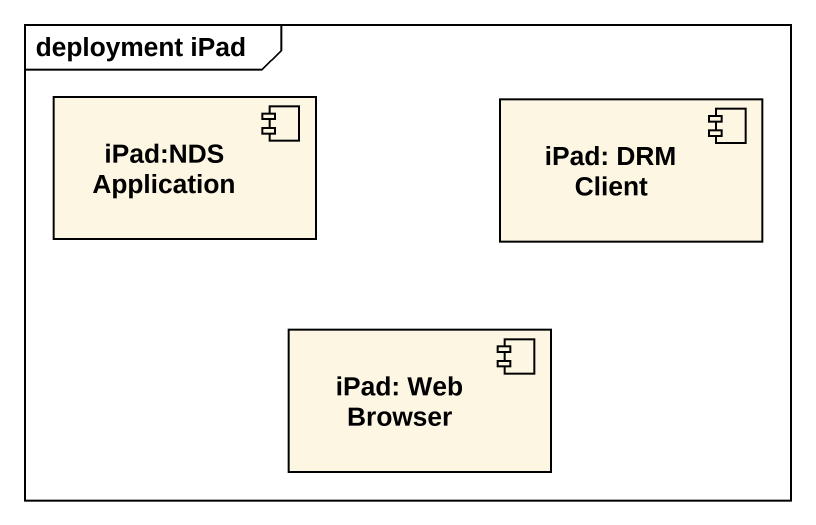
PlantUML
@startuml
mainframe deployment iPad
component "iPad:NDS Application" as iPad_NDS_Application
component "iPad: DRM Client" as iPad_DRM_Client
component "iPad: Web Browser" as iPad_Web_Browser
@enduml
